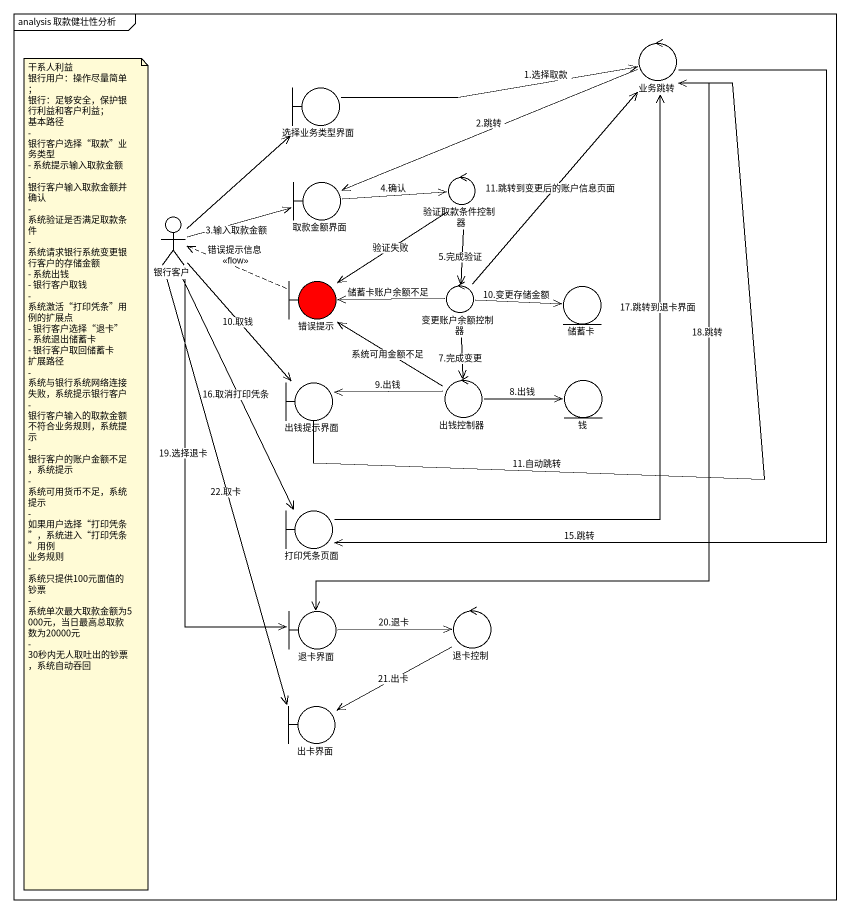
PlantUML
@startuml
mainframe analysis 取款健壮性分析
control 业务跳转
boundary 选择业务类型界面
boundary 取款金额界面
control 验证取款条件控制器
actor 银行客户
boundary 错误提示 #FF0000
control 变更账户余额控制器
entity 储蓄卡
boundary 出钱提示界面
control 出钱控制器
entity 钱
boundary 打印凭条页面
boundary 退卡界面
control 退卡控制
boundary 出卡界面
业务跳转 -left-> 取款金额界面 : 2.跳转
业务跳转 --> 打印凭条页面 : 15.跳转
业务跳转 --> 退卡界面 : 18.跳转
选择业务类型界面 -right-> 业务跳转 : 1.选择取款
取款金额界面 -right-> 验证取款条件控制器 : 4.确认
验证取款条件控制器 --> 错误提示 : 验证失败
验证取款条件控制器 --> 变更账户余额控制器 : 5.完成验证
银行客户 -up-> 选择业务类型界面
银行客户 -right-> 取款金额界面 : 3.输入取款金额
银行客户 --> 出钱提示界面 : 10.取钱
银行客户 --> 打印凭条页面 : 16.取消打印凭条
银行客户 --> 退卡界面 : 19.选择退卡
银行客户 --> 出卡界面 : 22.取卡
错误提示 .left.> 银行客户 : 错误提示信息\n<<flow>>
变更账户余额控制器 -up-> 业务跳转 : 11.跳转到变更后的账户信息页面
变更账户余额控制器 -left-> 错误提示 : 储蓄卡账户余额不足
变更账户余额控制器 -right-> 储蓄卡 : 10.变更存储金额
变更账户余额控制器 --> 出钱控制器 : 7.完成变更
出钱提示界面 -up-> 业务跳转 : 11.自动跳转
出钱控制器 -up-> 错误提示 : 系统可用金额不足
出钱控制器 -left-> 出钱提示界面 : 9.出钱
出钱控制器 -right-> 钱 : 8.出钱
打印凭条页面 -up-> 业务跳转 : 17.跳转到退卡界面
退卡界面 -right-> 退卡控制 : 20.退卡
退卡控制 --> 出卡界面 : 21.出卡
note as N1
  干系人利益
  银行用户：操作尽量简单；
  银行：足够安全，保护银行利益和客户利益；
  基本路径
  - 银行客户选择“取款”业务类型
  - 系统提示输入取款金额
  - 银行客户输入取款金额并确认
  - 系统验证是否满足取款条件
  - 系统请求银行系统变更银行客户的存储金额
  - 系统出钱
  - 银行客户取钱
  - 系统激活“打印凭条”用例的扩展点
  - 银行客户选择“退卡”
  - 系统退出储蓄卡
  - 银行客户取回储蓄卡
  扩展路径
  - 系统与银行系统网络连接失败，系统提示银行客户
  - 银行客户输入的取款金额不符合业务规则，系统提示
  - 银行客户的账户金额不足，系统提示
  - 系统可用货币不足，系统提示
  - 如果用户选择“打印凭条”，系统进入“打印凭条”用例
  业务规则
  - 系统只提供100元面值的钞票
  - 系统单次最大取款金额为5000元，当日最高总取款数为20000元
  - 30秒内无人取吐出的钞票，系统自动吞回
end note
@enduml
